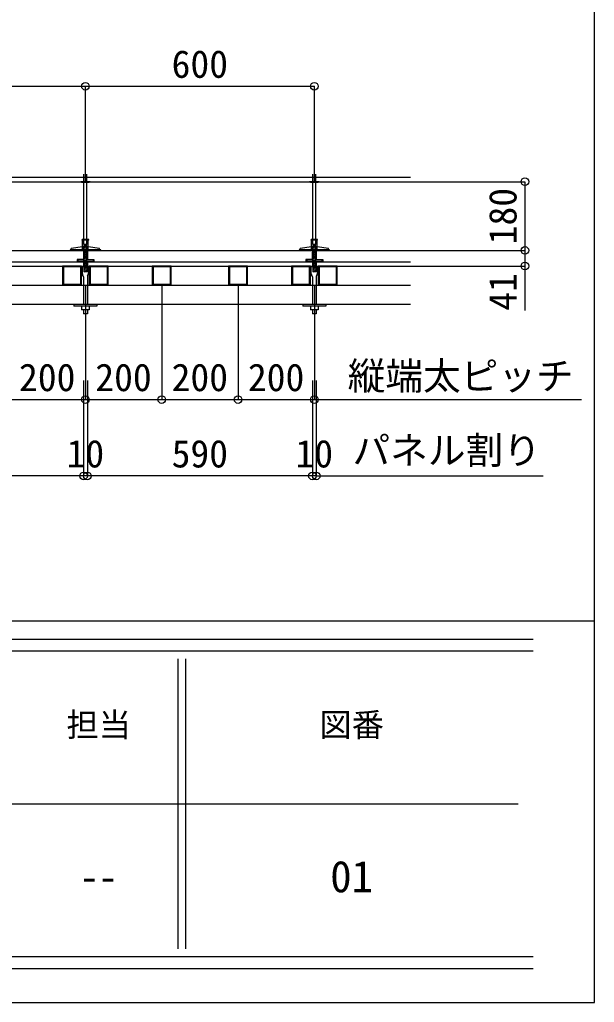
# Model space of a CAD drawing. Units: millimetres on the paper, enlarged 10 times, with parts at other scales. Extents: x 3821 to 7821, y 4568 to 7368.
# Drawn here: x 7444 to 7821, y 4568 to 5212 of the extents above; entities that cross this region are included whole.
import ezdxf
from ezdxf.enums import TextEntityAlignment as Align

# ---------------------------------------------------------------- set-up
doc = ezdxf.new("R2010")
doc.units = ezdxf.units.MM
doc.header["$LTSCALE"] = 10
for name, color, linetype in [('0-0', 7, 'Continuous'), ('7-0', 4, 'Continuous'), ('7-1', 4, 'Continuous')]:
    doc.layers.add(name, color=color, linetype=linetype)
doc.styles.add('ＭＳ ゴシック', font='')
doc.styles.get('ＭＳ ゴシック').set_extended_font_data('MS Gothic')

msp = doc.modelspace()

# ---------------------------------------------------------------- linework, layer by layer
at = {"layer": '0-0', "color": 2}
for p, q in [((7820.85, 4568.18), (7820.85, 7368.18)), ((3820.85, 4568.18), (7820.85, 4568.18))]:
    msp.add_line(p, q, dxfattribs=at)
at = {"layer": '0-0'}
for p, q in [((3820.85, 4818.18), (7820.85, 4818.18)), ((7547.85, 4793.18), (7547.85, 4603.18)), ((7552.85, 4793.18), (7552.85, 4603.18)), ((6035.85, 4698.18), (7770.85, 4698.18))]:
    msp.add_line(p, q, dxfattribs=at)
at = {"layer": '0-0', "color": 3}
for p, q in [((3860.85, 4806.18), (7780.85, 4806.18)), ((7780.85, 4798.18), (3860.85, 4798.18)), ((3860.85, 4598.18), (7780.85, 4598.18)), ((7780.85, 4590.18), (3860.85, 4590.18))]:
    msp.add_line(p, q, dxfattribs=at)
at = {"layer": '7-0'}
for p, q in [((6836.86, 5108.8), (7700.38, 5108.8)), ((6836.86, 5105.8), (7700.38, 5105.8)), ((7490.48, 5105.8), (7484.23, 5105.8)), ((7488.35, 5105.3), (7488.35, 5110.81)), ((7488.35, 5067.93), (7488.35, 5105.3)), ((7489.85, 5105.3), (7489.85, 5105.8)), ((7640.48, 5105.8), (7634.23, 5105.8)), ((7638.35, 5105.3), (7638.35, 5110.81)), ((7638.35, 5067.93), (7638.35, 5105.3)), ((7639.85, 5105.3), (7639.85, 5105.8)), ((7489.48, 5067.93), (7485.23, 5067.93)), ((7485.23, 5067.43), (7485.23, 5067.93)), ((7489.48, 5067.43), (7485.23, 5067.43)), ((7485.48, 5061.18), (7485.48, 5067.43)), ((7486.35, 5064.55), (7486.35, 5067.93)), ((7488.35, 5064.55), (7488.35, 5067.93)), ((7489.23, 5061.18), (7489.23, 5067.43)), ((7489.48, 5067.43), (7489.48, 5067.93)), ((7639.48, 5067.93), (7635.23, 5067.93)), ((7635.23, 5067.43), (7635.23, 5067.93)), ((7639.48, 5067.43), (7635.23, 5067.43)), ((7635.48, 5061.18), (7635.48, 5067.43)), ((7636.35, 5064.55), (7636.35, 5067.93)), ((7638.35, 5064.55), (7638.35, 5067.93)), ((7639.23, 5061.18), (7639.23, 5067.43)), ((7639.48, 5067.43), (7639.48, 5067.93)), ((6836.86, 5060.8), (7700.38, 5060.8)), ((7477.35, 5061.18), (7477.35, 5060.93)), ((7485.48, 5063.18), (7478.1, 5061.93)), ((7478.1, 5061.18), (7478.1, 5061.93)), ((7486.1, 5060.8), (7486.1, 5054.8)), ((7488.35, 5064.55), (7486.35, 5064.55)), ((7486.35, 5060.93), (7486.35, 5063.8)), ((7486.35, 5063.7), (7486.72, 5063.8)), ((7486.35, 5062.93), (7488.35, 5063.46)), ((7486.35, 5062.15), (7488.35, 5062.69)), ((7486.35, 5061.37), (7488.35, 5061.91)), ((7486.35, 5060.6), (7488.35, 5061.13)), ((7486.35, 5050.55), (7486.35, 5060.93)), ((7486.35, 5059.82), (7488.35, 5060.36)), ((7488.35, 5050.55), (7488.35, 5060.93)), ((7488.6, 5060.8), (7488.6, 5054.8)), ((7496.6, 5061.93), (7489.23, 5063.18)), ((7496.6, 5061.18), (7496.6, 5061.93)), ((7627.35, 5061.18), (7627.35, 5060.93)), ((7635.48, 5063.18), (7628.1, 5061.93)), ((7628.1, 5061.18), (7628.1, 5061.93)), ((7636.1, 5060.8), (7636.1, 5054.8)), ((7638.35, 5064.55), (7636.35, 5064.55)), ((7636.35, 5060.93), (7636.35, 5063.8)), ((7636.35, 5063.7), (7636.72, 5063.8)), ((7636.35, 5062.93), (7638.35, 5063.46)), ((7636.35, 5062.15), (7638.35, 5062.69)), ((7636.35, 5061.37), (7638.35, 5061.91)), ((7636.35, 5060.6), (7638.35, 5061.13)), ((7636.35, 5050.55), (7636.35, 5060.93)), ((7636.35, 5059.82), (7638.35, 5060.36)), ((7638.35, 5050.55), (7638.35, 5060.93)), ((7638.6, 5060.8), (7638.6, 5054.8)), ((7646.6, 5061.93), (7639.23, 5063.18)), ((7646.6, 5061.18), (7646.6, 5061.93)), ((7481.85, 5054.8), (7481.85, 5053.3)), ((7486.1, 5054.8), (7481.85, 5054.8)), ((7482.35, 5054.68), (7482.35, 5053.43)), ((7482.35, 5054.68), (7486.23, 5054.68)), ((7486.23, 5054.68), (7486.23, 5059.68)), ((7486.23, 5059.68), (7488.48, 5059.68)), ((7486.35, 5059.04), (7488.35, 5059.58)), ((7486.35, 5058.27), (7488.35, 5058.8)), ((7486.35, 5057.49), (7488.35, 5058.03)), ((7486.35, 5056.71), (7488.35, 5057.25)), ((7486.35, 5055.94), (7488.35, 5056.47)), ((7486.35, 5055.16), (7488.35, 5055.7)), ((7486.35, 5054.38), (7488.35, 5054.92)), ((7486.35, 5053.61), (7488.35, 5054.14)), ((7488.48, 5054.68), (7488.48, 5059.68)), ((7488.48, 5054.68), (7492.35, 5054.68)), ((7488.6, 5054.8), (7492.85, 5054.8)), ((7492.35, 5054.68), (7492.35, 5053.43)), ((7492.85, 5054.8), (7492.85, 5053.3)), ((7631.85, 5054.8), (7631.85, 5053.3)), ((7636.1, 5054.8), (7631.85, 5054.8)), ((7632.35, 5054.68), (7632.35, 5053.43)), ((7632.35, 5054.68), (7636.23, 5054.68)), ((7636.23, 5054.68), (7636.23, 5059.68)), ((7636.23, 5059.68), (7638.48, 5059.68)), ((7636.35, 5059.04), (7638.35, 5059.58)), ((7636.35, 5058.27), (7638.35, 5058.8)), ((7636.35, 5057.49), (7638.35, 5058.03)), ((7636.35, 5056.71), (7638.35, 5057.25)), ((7636.35, 5055.94), (7638.35, 5056.47)), ((7636.35, 5055.16), (7638.35, 5055.7)), ((7636.35, 5054.38), (7638.35, 5054.92)), ((7636.35, 5053.61), (7638.35, 5054.14)), ((7638.48, 5054.68), (7638.48, 5059.68)), ((7638.48, 5054.68), (7642.35, 5054.68)), ((7638.6, 5054.8), (7642.85, 5054.8)), ((7642.35, 5054.68), (7642.35, 5053.43)), ((7642.85, 5054.8), (7642.85, 5053.3)), ((6836.86, 5050.55), (7700.38, 5050.55)), ((7338.6, 5053.3), (7486.1, 5053.3)), ((7472.93, 5049.98), (7472.93, 5038.63)), ((7482.35, 5053.43), (7492.35, 5053.43)), ((7484.35, 5050.55), (7484.35, 5050.05)), ((7490.35, 5050.05), (7484.35, 5050.05)), ((7485.35, 5045.39), (7485.35, 5050.05)), ((7486.1, 5053.3), (7486.1, 5050.55)), ((7486.35, 5052.83), (7488.35, 5053.37)), ((7486.35, 5052.06), (7488.35, 5052.59)), ((7486.35, 5051.28), (7488.35, 5051.81)), ((7486.35, 5050.5), (7488.35, 5051.04)), ((7486.35, 5050.55), (7486.35, 5046.8)), ((7486.35, 5049.73), (7488.35, 5050.26)), ((7486.35, 5048.95), (7488.35, 5049.49)), ((7486.35, 5048.17), (7488.35, 5048.71)), ((7486.35, 5047.4), (7488.35, 5047.93)), ((7487.03, 5046.8), (7488.35, 5047.16)), ((7488.35, 5050.55), (7488.35, 5046.8)), ((7488.6, 5053.3), (7636.1, 5053.3)), ((7488.6, 5053.3), (7488.6, 5050.55)), ((7489.35, 5045.39), (7489.35, 5050.05)), ((7490.35, 5050.55), (7490.35, 5050.05)), ((7490.43, 5049.98), (7490.43, 5038.63)), ((7531.68, 5049.98), (7531.68, 5038.63)), ((7581.68, 5049.98), (7581.68, 5038.63)), ((7622.93, 5049.98), (7622.93, 5038.63)), ((7632.35, 5053.43), (7642.35, 5053.43)), ((7634.35, 5050.55), (7634.35, 5050.05)), ((7640.35, 5050.05), (7634.35, 5050.05)), ((7635.35, 5045.39), (7635.35, 5050.05)), ((7636.1, 5053.3), (7636.1, 5050.55)), ((7636.35, 5052.83), (7638.35, 5053.37)), ((7636.35, 5052.06), (7638.35, 5052.59)), ((7636.35, 5051.28), (7638.35, 5051.81)), ((7636.35, 5050.5), (7638.35, 5051.04)), ((7636.35, 5050.55), (7636.35, 5046.8)), ((7636.35, 5049.73), (7638.35, 5050.26)), ((7636.35, 5048.95), (7638.35, 5049.49)), ((7636.35, 5048.17), (7638.35, 5048.71)), ((7636.35, 5047.4), (7638.35, 5047.93)), ((7637.03, 5046.8), (7638.35, 5047.16)), ((7638.35, 5050.55), (7638.35, 5046.8)), ((7638.6, 5053.3), (7700.38, 5053.3)), ((7638.6, 5053.3), (7638.6, 5050.55)), ((7639.35, 5045.39), (7639.35, 5050.05)), ((7640.35, 5050.55), (7640.35, 5050.05)), ((7640.43, 5049.98), (7640.43, 5038.63)), ((7485.93, 5044.04), (7485.52, 5044.76)), ((7486.1, 5043.42), (7486.1, 5025.55)), ((7488.35, 5046.8), (7486.35, 5046.8)), ((7488.6, 5043.42), (7488.6, 5025.55)), ((7488.77, 5044.04), (7489.18, 5044.76)), ((7635.93, 5044.04), (7635.52, 5044.76)), ((7636.1, 5043.42), (7636.1, 5025.55)), ((7638.35, 5046.8), (7636.35, 5046.8)), ((7638.6, 5043.42), (7638.6, 5025.55)), ((7638.77, 5044.04), (7639.18, 5044.76)), ((6836.86, 5038.05), (7700.38, 5038.05)), ((7472.93, 5038.63), (7484.28, 5038.63)), ((7490.43, 5038.63), (7501.78, 5038.63)), ((7531.68, 5038.63), (7543.03, 5038.63)), ((7581.68, 5038.63), (7593.03, 5038.63)), ((7622.93, 5038.63), (7634.28, 5038.63)), ((7640.43, 5038.63), (7651.78, 5038.63)), ((6836.86, 5025.55), (7700.38, 5025.55)), ((7479.85, 5025.55), (7494.85, 5025.55)), ((7479.85, 5025.55), (7479.85, 5024.3)), ((7494.85, 5024.3), (7479.85, 5024.3)), ((7484.85, 5024.3), (7484.85, 5021.8)), ((7486.1, 5021.8), (7486.1, 5019.3)), ((7488.6, 5021.8), (7488.6, 5019.3)), ((7494.85, 5025.55), (7494.85, 5024.3)), ((7629.85, 5025.55), (7644.85, 5025.55)), ((7629.85, 5025.55), (7629.85, 5024.3)), ((7644.85, 5024.3), (7629.85, 5024.3)), ((7634.85, 5024.3), (7634.85, 5021.8)), ((7636.1, 5021.8), (7636.1, 5019.3)), ((7638.6, 5021.8), (7638.6, 5019.3)), ((7644.85, 5025.55), (7644.85, 5024.3)), ((7488.6, 5019.3), (7486.1, 5019.3)), ((7638.6, 5019.3), (7636.1, 5019.3)), ((7637.35, 4963.05), (7812.35, 4963.05)), ((7638.6, 4913.05), (7787.35, 4913.05))]:
    msp.add_line(p, q, dxfattribs=at)
for points in [[(7489.85, 5105.3), (7484.85, 5105.3), (7484.85, 5105.8)], [(7486.35, 5067.93), (7486.35, 5105.3), (7486.35, 5110.81)], [(7639.85, 5105.3), (7634.85, 5105.3), (7634.85, 5105.8)], [(7636.35, 5067.93), (7636.35, 5105.3), (7636.35, 5110.81)], [(7497.35, 5060.93), (7497.35, 5061.18), (7477.35, 5061.18)], [(7488.35, 5060.93), (7488.35, 5063.8), (7486.35, 5063.8)], [(7647.35, 5060.93), (7647.35, 5061.18), (7627.35, 5061.18)], [(7638.35, 5060.93), (7638.35, 5063.8), (7636.35, 5063.8)], [(7484.28, 5038.63), (7484.28, 5049.98), (7472.93, 5049.98)], [(7501.78, 5038.63), (7501.78, 5049.98), (7490.43, 5049.98)], [(7543.03, 5038.63), (7543.03, 5049.98), (7531.68, 5049.98)], [(7593.03, 5038.63), (7593.03, 5049.98), (7581.68, 5049.98)], [(7634.28, 5038.63), (7634.28, 5049.98), (7622.93, 5049.98)], [(7651.78, 5038.63), (7651.78, 5049.98), (7640.43, 5049.98)], [(7489.85, 5024.3), (7489.85, 5021.8), (7484.85, 5021.8)], [(7639.85, 5024.3), (7639.85, 5021.8), (7634.85, 5021.8)]]:
    msp.add_lwpolyline(points, dxfattribs=at)
for points in [[(7472.35, 5038.05), (7484.85, 5038.05), (7484.85, 5050.55), (7472.35, 5050.55)], [(7489.85, 5038.05), (7502.35, 5038.05), (7502.35, 5050.55), (7489.85, 5050.55)], [(7531.1, 5038.05), (7543.6, 5038.05), (7543.6, 5050.55), (7531.1, 5050.55)], [(7581.1, 5038.05), (7593.6, 5038.05), (7593.6, 5050.55), (7581.1, 5050.55)], [(7622.35, 5038.05), (7634.85, 5038.05), (7634.85, 5050.55), (7622.35, 5050.55)], [(7639.85, 5038.05), (7652.35, 5038.05), (7652.35, 5050.55), (7639.85, 5050.55)]]:
    msp.add_lwpolyline(points, close=True, dxfattribs=at)
for centre, start, end in [((7486.6, 5045.39), 180, 210), ((7484.85, 5043.42), 0, 30), ((7489.85, 5043.42), 150, 180), ((7488.1, 5045.39), 330, 0), ((7636.6, 5045.39), 180, 210), ((7634.85, 5043.42), 0, 30), ((7639.85, 5043.42), 150, 180), ((7638.1, 5045.39), 330, 0)]:
    msp.add_arc(centre, 1.25, start, end, dxfattribs=at)
at = {"layer": '7-1'}
for p, q in [((7337.35, 5168.3), (7487.35, 5168.3)), ((7487.35, 5105.8), (7487.35, 5168.3)), ((7487.35, 5105.8), (7487.35, 5168.3)), ((7487.35, 5168.3), (7637.35, 5168.3)), ((7637.35, 5105.8), (7637.35, 5168.3)), ((7700.38, 5105.8), (7775.38, 5105.8)), ((7775.38, 5105.8), (7775.38, 5060.8)), ((7700.38, 5060.8), (7775.38, 5060.8)), ((7700.38, 5060.8), (7775.38, 5060.8)), ((7775.38, 5060.8), (7775.38, 5050.55)), ((7487.35, 5038.05), (7487.35, 4963.05)), ((7487.35, 5038.05), (7487.35, 4963.05)), ((7537.35, 5038.05), (7537.35, 4963.05)), ((7537.35, 5038.05), (7537.35, 4963.05)), ((7587.35, 5038.05), (7587.35, 4963.05)), ((7587.35, 5038.05), (7587.35, 4963.05)), ((7637.35, 5038.05), (7637.35, 4963.05)), ((7486.1, 4975.55), (7486.1, 4913.05)), ((7486.1, 4975.55), (7486.1, 4913.05)), ((7488.6, 4975.55), (7488.6, 4913.05)), ((7488.6, 4975.55), (7488.6, 4913.05)), ((7636.1, 4975.55), (7636.1, 4913.05)), ((7636.1, 4975.55), (7636.1, 4913.05)), ((7638.6, 4975.55), (7638.6, 4913.05)), ((7437.35, 4963.05), (7487.35, 4963.05)), ((7487.35, 4963.05), (7537.35, 4963.05)), ((7537.35, 4963.05), (7587.35, 4963.05)), ((7587.35, 4963.05), (7637.35, 4963.05)), ((7486.1, 4913.05), (7338.6, 4913.05)), ((7488.6, 4913.05), (7486.1, 4913.05)), ((7636.1, 4913.05), (7488.6, 4913.05)), ((7638.6, 4913.05), (7636.1, 4913.05))]:
    msp.add_line(p, q, dxfattribs=at)
msp.add_lwpolyline([(7700.38, 5050.55), (7775.38, 5050.55), (7775.38, 5021.3)], dxfattribs=at)
for centre in [(7487.35, 5168.3), (7487.35, 5168.3), (7637.35, 5168.3), (7775.38, 5105.8), (7775.38, 5060.8), (7775.38, 5060.8), (7775.38, 5050.55), (7487.35, 4963.05), (7487.35, 4963.05), (7537.35, 4963.05), (7537.35, 4963.05), (7587.35, 4963.05), (7587.35, 4963.05), (7637.35, 4963.05), (7486.1, 4913.05), (7486.1, 4913.05), (7488.6, 4913.05), (7488.6, 4913.05), (7636.1, 4913.05), (7636.1, 4913.05), (7638.6, 4913.05)]:
    msp.add_circle(centre, 2.5, dxfattribs=at)

# ---------------------------------------------------------------- texts
at = {"layer": '0-0', "style": 'ＭＳ ゴシック'}
for s, p in [('担当', (7474.86, 4737.6)), ('図番', (7640.68, 4737.6))]:
    msp.add_text(s, height=15.52, dxfattribs=at).set_placement(p, align=Align.BOTTOM_LEFT)
at = {"layer": '7-0', "color": 7, "style": 'ＭＳ ゴシック'}
for s, p in [('縦端太ピッチ', (7659.21, 4964.04)), ('パネル割り', (7662.33, 4915.35))]:
    msp.add_text(s, height=18.1, dxfattribs=at).set_placement(p, align=Align.BOTTOM_LEFT)
at = {"layer": '7-1', "style": 'ＭＳ ゴシック'}
for s, p in [('600', (7543.83, 5168.4)), ('200', (7443.83, 4963.15)), ('200', (7493.83, 4963.15)), ('200', (7543.83, 4963.15)), ('200', (7593.83, 4963.15)), ('10', (7475, 4913.15)), ('590', (7543.83, 4913.15)), ('10', (7625, 4913.15))]:
    msp.add_text(s, height=18.1, dxfattribs=at).set_placement(p, align=Align.BOTTOM_LEFT)
for s, p in [('180', (7775.28, 5064.78)), ('41', (7775.28, 5021.3))]:
    msp.add_text(s, height=18.1, rotation=90, dxfattribs=at).set_placement(p, align=Align.BOTTOM_LEFT)

# ---------------------------------------------------------------- wipeouts: each hides what was drawn before it
for points in [[(7647.74, 4634.07), (7647.74, 4662.29), (7675.96, 4662.29), (7675.96, 4634.07)], [(7483.68, 4635.83), (7483.68, 4660.53), (7508.38, 4660.53), (7508.38, 4635.83)]]:
    msp.add_wipeout(points)

# ---------------------------------------------------------------- next in the draw order: texts
at = {"layer": '0-0', "style": 'ＭＳ ゴシック'}
for s, height, p in [('01', 20.69, (7647.74, 4634.07)), ('--', 18.1, (7483.68, 4635.83))]:
    msp.add_text(s, height=height, dxfattribs=at).set_placement(p, align=Align.BOTTOM_LEFT)

doc.saveas('drawing.dxf')
